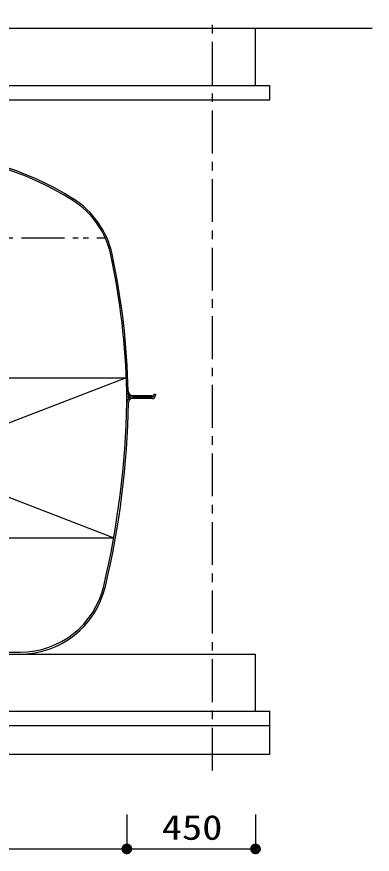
# Model space of a CAD drawing. Units: millimetres, scale not verified. Extents: x -24131 to 8910, y -6308 to 6308.
# Drawn here: x 1498 to 2740, y -4481 to -1550 of the extents above; entities that cross this region are included whole.
import ezdxf
from ezdxf.enums import TextEntityAlignment as Align

# ---------------------------------------------------------------- set-up
doc = ezdxf.new("R2010")
doc.units = ezdxf.units.MM
doc.header["$LTSCALE"] = 30
for name, pattern in [('CHAIN1', [8, 5, -1, 1, -1]), ('DASHED1', [1.8, 1.2, -0.6]), ('DOUBLE_CHAIN1', [8.8, 5, -1, 0.6, -0.6, 0.6, -1])]:
    doc.linetypes.add(name, pattern=pattern)
for name, color, linetype, lineweight in [('0-1_空気管', 3, 'Continuous', 25), ('0-5_躯体', 3, 'Continuous', 25), ('0-8_製作', 3, 'Continuous', 25), ('0-B_機器', 2, 'Continuous', 25), ('0-D_08', 2, 'Continuous', 25), ('1-5_00クル-フ-6寸法', 132, 'Continuous', 25)]:
    doc.layers.add(name, color=color, linetype=linetype, lineweight=lineweight)
doc.styles.add('ＭＳ ゴシック', font='')
doc.styles.get('ＭＳ ゴシック').set_extended_font_data('MS Gothic')

msp = doc.modelspace()

# ---------------------------------------------------------------- linework, layer by layer
at = {"layer": '0-1_空気管', "linetype": 'DOUBLE_CHAIN1'}
for p, q in [((457.93, -2323.63), (1806.56, -2323.63)), ((1882.25, -2880.63), (1901.99, -2880.63))]:
    msp.add_line(p, q, dxfattribs=at)
at = {"layer": '0-1_空気管'}
for p, q in [((1976.25, -2870.63), (1982.25, -2870.63)), ((1982.25, -2870.63), (1982.25, -2874.63)), ((1882.26, -2880.63), (1970.25, -2880.63)), ((1901.93, -2875.63), (1970.25, -2875.63)), ((1970.25, -2886.63), (1901.99, -2886.63)), ((1970.25, -2875.63), (1970.25, -2880.63)), ((754.96, -3773.63), (1509.54, -3773.63)), ((754.96, -3780.63), (1509.54, -3780.63))]:
    msp.add_line(p, q, dxfattribs=at)
at = {"layer": '0-1_空気管', "linetype": 'DASHED1'}
for p, q in [((1976.25, -2870.63), (1976.25, -2874.63)), ((1882.26, -2880.63), (1882.25, -2880.63)), ((1901.99, -2880.63), (1970.25, -2880.63))]:
    msp.add_line(p, q, dxfattribs=at)
at = {"layer": '0-1_空気管'}
for centre, radius, start, end in [((1132.25, -3080.63), 1056, 57.706, 90), ((1132.25, -3080.63), 1050, 57.706, 90), ((1532.94, -2446.64), 300, 12.175, 57.706), ((1531.76, -2445.89), 306, 12.201, 57.813), ((-617.57, -2910.63), 2500, 1.137, 12.175), ((-617.57, -2910.63), 2505, 1.137, 12.201), ((1901.93, -2860.63), 20, 181.137, 270), ((1901.93, -2860.63), 15, 181.137, 270), ((-1117.6, -2850.63), 3000, 346.659, 359.051), ((-1117.6, -2850.63), 3006, 346.659, 359.051), ((1901.99, -2900.63), 20, 90, 179.051), ((1901.99, -2900.63), 14, 90, 179.051), ((1970.25, -2874.63), 12, 270, 0), ((1508.51, -3473.63), 307, 270, 346.704), ((1509.54, -3473.63), 300, 270, 346.659)]:
    msp.add_arc(centre, radius, start, end, dxfattribs=at)
at = {"layer": '0-1_空気管', "linetype": 'DOUBLE_CHAIN1'}
for centre, radius, start, end in [((-617.57, -2910.63), 2500, 0.688, 1.099), ((-1117.6, -2850.63), 3000, 359.083, 359.427)]:
    msp.add_arc(centre, radius, start, end, dxfattribs=at)
at = {"layer": '0-1_空気管', "linetype": 'DASHED1'}
msp.add_arc((1970.25, -2874.63), 6, 270, 0, dxfattribs=at)
at = {"layer": '0-5_躯体'}
msp.add_line((282.25, -3780.63), (1982.25, -3780.63), dxfattribs=at)
at = {"layer": '0-8_製作'}
for p in [(384.87, -2813.63), (427.98, -3373.63)]:
    msp.add_line(p, (1836.46, -3373.63), dxfattribs=at)
msp.add_lwpolyline([(384.87, -2813.63), (1880.33, -2813.63), (428.04, -3373.63)], dxfattribs=at)
at = {"layer": '0-B_機器'}
for p, q in [((-379.25, -1590.65), (2740.33, -1590.65)), ((2332.25, -1790.65), (2332.25, -1590.65)), ((1357.25, -1790.65), (2382.25, -1790.65)), ((2382.25, -1840.65), (2382.25, -1790.65)), ((1357.25, -1840.65), (2382.25, -1840.65)), ((182.25, -3780.63), (2332.25, -3780.63)), ((2332.25, -3980.63), (2332.25, -3780.63)), ((-117.75, -3980.63), (2382.25, -3980.63)), ((2382.25, -4130.63), (2382.25, -3980.63)), ((-117.75, -4030.63), (2382.25, -4030.63)), ((-117.75, -4130.63), (2382.25, -4130.63))]:
    msp.add_line(p, q, dxfattribs=at)
at = {"layer": '0-D_08', "linetype": 'CHAIN1'}
msp.add_line((2182.25, -4188.28), (2182.25, -1550.17), dxfattribs=at)
at = {"layer": '1-5_00クル-フ-6寸法', "color": 4}
for p, q in [((1882.25, -4342.19), (1882.25, -4462.19)), ((1882.25, -4342.19), (1882.25, -4462.19)), ((2332.25, -4342.19), (2332.25, -4462.19)), ((382.25, -4462.19), (1882.25, -4462.19)), ((1882.25, -4462.19), (2332.25, -4462.19))]:
    msp.add_line(p, q, dxfattribs=at)
at = {"layer": '1-5_00クル-フ-6寸法'}
for points in [[(1882.25, -4462.19), (1864.81, -4455.29), (1865.82, -4453.16)], [(1882.25, -4462.19), (1864.81, -4455.29), (1865.82, -4453.16)], [(1882.25, -4462.19), (1865.82, -4453.16), (1867.08, -4451.17)], [(1882.25, -4462.19), (1865.82, -4453.16), (1867.08, -4451.17)], [(1882.25, -4462.19), (1867.08, -4451.17), (1868.58, -4449.36)], [(1882.25, -4462.19), (1867.08, -4451.17), (1868.58, -4449.36)], [(1882.25, -4462.19), (1868.58, -4449.36), (1870.3, -4447.75)], [(1882.25, -4462.19), (1868.58, -4449.36), (1870.3, -4447.75)], [(1882.25, -4462.19), (1870.3, -4447.75), (1872.2, -4446.36)], [(1882.25, -4462.19), (1870.3, -4447.75), (1872.2, -4446.36)], [(1882.25, -4462.19), (1872.2, -4446.36), (1874.26, -4445.23)], [(1882.25, -4462.19), (1872.2, -4446.36), (1874.26, -4445.23)], [(1882.25, -4462.19), (1874.26, -4445.23), (1876.45, -4444.36)], [(1882.25, -4462.19), (1874.26, -4445.23), (1876.45, -4444.36)], [(1882.25, -4462.19), (1876.45, -4444.36), (1878.73, -4443.78)], [(1882.25, -4462.19), (1876.45, -4444.36), (1878.73, -4443.78)], [(1882.25, -4462.19), (1878.73, -4443.78), (1881.07, -4443.48)], [(1882.25, -4462.19), (1878.73, -4443.78), (1881.07, -4443.48)], [(1882.25, -4462.19), (1881.07, -4443.48), (1883.43, -4443.48)], [(1882.25, -4462.19), (1881.07, -4443.48), (1883.43, -4443.48)], [(1882.25, -4462.19), (1883.43, -4443.48), (1885.76, -4443.78)], [(1882.25, -4462.19), (1883.43, -4443.48), (1885.76, -4443.78)], [(1882.25, -4462.19), (1885.76, -4443.78), (1888.04, -4444.36)], [(1882.25, -4462.19), (1885.76, -4443.78), (1888.04, -4444.36)], [(1882.25, -4462.19), (1888.04, -4444.36), (1890.23, -4445.23)], [(1882.25, -4462.19), (1888.04, -4444.36), (1890.23, -4445.23)], [(1882.25, -4462.19), (1890.23, -4445.23), (1892.29, -4446.36)], [(1882.25, -4462.19), (1890.23, -4445.23), (1892.29, -4446.36)], [(1882.25, -4462.19), (1892.29, -4446.36), (1894.2, -4447.75)], [(1882.25, -4462.19), (1892.29, -4446.36), (1894.2, -4447.75)], [(1882.25, -4462.19), (1894.2, -4447.75), (1895.92, -4449.36)], [(1882.25, -4462.19), (1894.2, -4447.75), (1895.92, -4449.36)], [(1882.25, -4462.19), (1895.92, -4449.36), (1897.42, -4451.17)], [(1882.25, -4462.19), (1895.92, -4449.36), (1897.42, -4451.17)], [(1882.25, -4462.19), (1897.42, -4451.17), (1898.68, -4453.16)], [(1882.25, -4462.19), (1897.42, -4451.17), (1898.68, -4453.16)], [(1882.25, -4462.19), (1898.68, -4453.16), (1899.68, -4455.29)], [(1882.25, -4462.19), (1898.68, -4453.16), (1899.68, -4455.29)], [(2332.25, -4462.19), (2314.81, -4455.29), (2315.82, -4453.16)], [(2332.25, -4462.19), (2315.82, -4453.16), (2317.08, -4451.17)], [(2332.25, -4462.19), (2317.08, -4451.17), (2318.58, -4449.36)], [(2332.25, -4462.19), (2318.58, -4449.36), (2320.3, -4447.75)], [(2332.25, -4462.19), (2320.3, -4447.75), (2322.2, -4446.36)], [(2332.25, -4462.19), (2322.2, -4446.36), (2324.26, -4445.23)], [(2332.25, -4462.19), (2324.26, -4445.23), (2326.45, -4444.36)], [(2332.25, -4462.19), (2326.45, -4444.36), (2328.73, -4443.78)], [(2332.25, -4462.19), (2328.73, -4443.78), (2331.07, -4443.48)], [(2332.25, -4462.19), (2331.07, -4443.48), (2333.43, -4443.48)], [(2332.25, -4462.19), (2333.43, -4443.48), (2335.76, -4443.78)], [(2332.25, -4462.19), (2335.76, -4443.78), (2338.04, -4444.36)], [(2332.25, -4462.19), (2338.04, -4444.36), (2340.23, -4445.23)], [(2332.25, -4462.19), (2340.23, -4445.23), (2342.29, -4446.36)], [(2332.25, -4462.19), (2342.29, -4446.36), (2344.2, -4447.75)], [(2332.25, -4462.19), (2344.2, -4447.75), (2345.92, -4449.36)], [(2332.25, -4462.19), (2345.92, -4449.36), (2347.42, -4451.17)], [(2332.25, -4462.19), (2347.42, -4451.17), (2348.68, -4453.16)], [(2332.25, -4462.19), (2348.68, -4453.16), (2349.68, -4455.29)], [(1882.25, -4462.19), (1863.5, -4462.19), (1863.65, -4459.84)], [(1882.25, -4462.19), (1863.5, -4462.19), (1863.65, -4459.84)], [(1882.25, -4462.19), (1863.65, -4464.54), (1863.5, -4462.19)], [(1882.25, -4462.19), (1863.65, -4464.54), (1863.5, -4462.19)], [(1882.25, -4462.19), (1863.65, -4459.84), (1864.09, -4457.53)], [(1882.25, -4462.19), (1863.65, -4459.84), (1864.09, -4457.53)], [(1882.25, -4462.19), (1864.09, -4466.86), (1863.65, -4464.54)], [(1882.25, -4462.19), (1864.09, -4466.86), (1863.65, -4464.54)], [(1882.25, -4462.19), (1864.09, -4457.53), (1864.81, -4455.29)], [(1882.25, -4462.19), (1864.09, -4457.53), (1864.81, -4455.29)], [(1882.25, -4462.19), (1864.81, -4469.1), (1864.09, -4466.86)], [(1882.25, -4462.19), (1864.81, -4469.1), (1864.09, -4466.86)], [(1882.25, -4462.19), (1865.82, -4471.23), (1864.81, -4469.1)], [(1882.25, -4462.19), (1865.82, -4471.23), (1864.81, -4469.1)], [(1882.25, -4462.19), (1867.08, -4473.21), (1865.82, -4471.23)], [(1882.25, -4462.19), (1867.08, -4473.21), (1865.82, -4471.23)], [(1882.25, -4462.19), (1868.58, -4475.03), (1867.08, -4473.21)], [(1882.25, -4462.19), (1868.58, -4475.03), (1867.08, -4473.21)], [(1882.25, -4462.19), (1870.3, -4476.64), (1868.58, -4475.03)], [(1882.25, -4462.19), (1870.3, -4476.64), (1868.58, -4475.03)], [(1882.25, -4462.19), (1872.2, -4478.02), (1870.3, -4476.64)], [(1882.25, -4462.19), (1872.2, -4478.02), (1870.3, -4476.64)], [(1882.25, -4462.19), (1874.26, -4479.16), (1872.2, -4478.02)], [(1882.25, -4462.19), (1874.26, -4479.16), (1872.2, -4478.02)], [(1882.25, -4462.19), (1876.45, -4480.03), (1874.26, -4479.16)], [(1882.25, -4462.19), (1876.45, -4480.03), (1874.26, -4479.16)], [(1882.25, -4462.19), (1878.73, -4480.61), (1876.45, -4480.03)], [(1882.25, -4462.19), (1878.73, -4480.61), (1876.45, -4480.03)], [(1882.25, -4462.19), (1881.07, -4480.91), (1878.73, -4480.61)], [(1882.25, -4462.19), (1881.07, -4480.91), (1878.73, -4480.61)], [(1882.25, -4462.19), (1883.43, -4480.91), (1881.07, -4480.91)], [(1882.25, -4462.19), (1883.43, -4480.91), (1881.07, -4480.91)], [(1882.25, -4462.19), (1899.68, -4455.29), (1900.41, -4457.53)], [(1882.25, -4462.19), (1899.68, -4455.29), (1900.41, -4457.53)], [(1882.25, -4462.19), (1900.41, -4457.53), (1900.85, -4459.84)], [(1882.25, -4462.19), (1900.41, -4457.53), (1900.85, -4459.84)], [(1882.25, -4462.19), (1900.85, -4459.84), (1901, -4462.19)], [(1882.25, -4462.19), (1900.85, -4459.84), (1901, -4462.19)], [(1882.25, -4462.19), (1885.76, -4480.61), (1883.43, -4480.91)], [(1882.25, -4462.19), (1888.04, -4480.03), (1885.76, -4480.61)], [(1882.25, -4462.19), (1890.23, -4479.16), (1888.04, -4480.03)], [(1882.25, -4462.19), (1892.29, -4478.02), (1890.23, -4479.16)], [(1882.25, -4462.19), (1894.2, -4476.64), (1892.29, -4478.02)], [(1882.25, -4462.19), (1895.92, -4475.03), (1894.2, -4476.64)], [(1882.25, -4462.19), (1897.42, -4473.21), (1895.92, -4475.03)], [(1882.25, -4462.19), (1898.68, -4471.23), (1897.42, -4473.21)], [(1882.25, -4462.19), (1899.68, -4469.1), (1898.68, -4471.23)], [(1882.25, -4462.19), (1900.41, -4466.86), (1899.68, -4469.1)], [(1882.25, -4462.19), (1900.85, -4464.54), (1900.41, -4466.86)], [(1882.25, -4462.19), (1901, -4462.19), (1900.85, -4464.54)], [(1882.25, -4462.19), (1885.76, -4480.61), (1883.43, -4480.91)], [(1882.25, -4462.19), (1888.04, -4480.03), (1885.76, -4480.61)], [(1882.25, -4462.19), (1890.23, -4479.16), (1888.04, -4480.03)], [(1882.25, -4462.19), (1892.29, -4478.02), (1890.23, -4479.16)], [(1882.25, -4462.19), (1894.2, -4476.64), (1892.29, -4478.02)], [(1882.25, -4462.19), (1895.92, -4475.03), (1894.2, -4476.64)], [(1882.25, -4462.19), (1897.42, -4473.21), (1895.92, -4475.03)], [(1882.25, -4462.19), (1898.68, -4471.23), (1897.42, -4473.21)], [(1882.25, -4462.19), (1899.68, -4469.1), (1898.68, -4471.23)], [(1882.25, -4462.19), (1900.41, -4466.86), (1899.68, -4469.1)], [(1882.25, -4462.19), (1900.85, -4464.54), (1900.41, -4466.86)], [(1882.25, -4462.19), (1901, -4462.19), (1900.85, -4464.54)], [(2332.25, -4462.19), (2313.5, -4462.19), (2313.65, -4459.84)], [(2332.25, -4462.19), (2313.65, -4464.54), (2313.5, -4462.19)], [(2332.25, -4462.19), (2313.65, -4459.84), (2314.09, -4457.53)], [(2332.25, -4462.19), (2314.09, -4466.86), (2313.65, -4464.54)], [(2332.25, -4462.19), (2314.09, -4457.53), (2314.81, -4455.29)], [(2332.25, -4462.19), (2314.81, -4469.1), (2314.09, -4466.86)], [(2332.25, -4462.19), (2315.82, -4471.23), (2314.81, -4469.1)], [(2332.25, -4462.19), (2317.08, -4473.21), (2315.82, -4471.23)], [(2332.25, -4462.19), (2318.58, -4475.03), (2317.08, -4473.21)], [(2332.25, -4462.19), (2320.3, -4476.64), (2318.58, -4475.03)], [(2332.25, -4462.19), (2322.2, -4478.02), (2320.3, -4476.64)], [(2332.25, -4462.19), (2324.26, -4479.16), (2322.2, -4478.02)], [(2332.25, -4462.19), (2326.45, -4480.03), (2324.26, -4479.16)], [(2332.25, -4462.19), (2328.73, -4480.61), (2326.45, -4480.03)], [(2332.25, -4462.19), (2331.07, -4480.91), (2328.73, -4480.61)], [(2332.25, -4462.19), (2333.43, -4480.91), (2331.07, -4480.91)], [(2332.25, -4462.19), (2349.68, -4455.29), (2350.41, -4457.53)], [(2332.25, -4462.19), (2350.41, -4457.53), (2350.85, -4459.84)], [(2332.25, -4462.19), (2350.85, -4459.84), (2351, -4462.19)], [(2332.25, -4462.19), (2335.76, -4480.61), (2333.43, -4480.91)], [(2332.25, -4462.19), (2338.04, -4480.03), (2335.76, -4480.61)], [(2332.25, -4462.19), (2340.23, -4479.16), (2338.04, -4480.03)], [(2332.25, -4462.19), (2342.29, -4478.02), (2340.23, -4479.16)], [(2332.25, -4462.19), (2344.2, -4476.64), (2342.29, -4478.02)], [(2332.25, -4462.19), (2345.92, -4475.03), (2344.2, -4476.64)], [(2332.25, -4462.19), (2347.42, -4473.21), (2345.92, -4475.03)], [(2332.25, -4462.19), (2348.68, -4471.23), (2347.42, -4473.21)], [(2332.25, -4462.19), (2349.68, -4469.1), (2348.68, -4471.23)], [(2332.25, -4462.19), (2350.41, -4466.86), (2349.68, -4469.1)], [(2332.25, -4462.19), (2350.85, -4464.54), (2350.41, -4466.86)], [(2332.25, -4462.19), (2351, -4462.19), (2350.85, -4464.54)]]:
    msp.add_solid(points, dxfattribs=at)

# ---------------------------------------------------------------- texts
at = {"layer": '1-5_00クル-フ-6寸法', "color": 3, "style": 'ＭＳ ゴシック', "width": 1.2}
msp.add_text('450', height=86.66, dxfattribs=at).set_placement((2004.39, -4456.35), align=Align.BOTTOM_LEFT)

doc.saveas('drawing.dxf')
